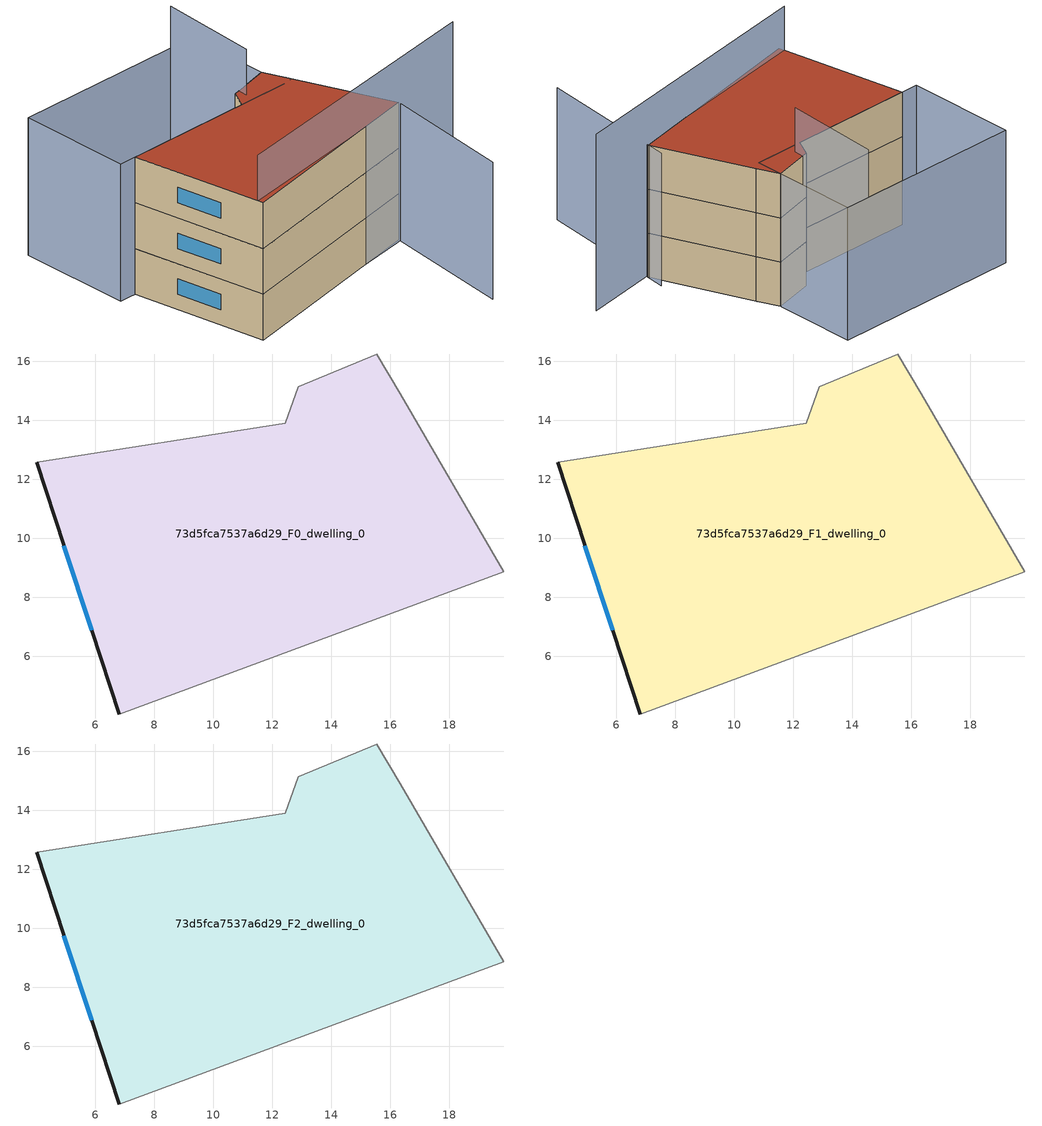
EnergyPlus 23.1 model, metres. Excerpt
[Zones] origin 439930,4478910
73d5fca7537a6d29_F0_dwelling_0
 floor ground (EU_floor_Construction): 16.34,14.89 19.85,8.87 6.82,4.05 4.02,12.58 12.45,13.89 12.88,15.13 15.54,16.24 z0
 wall outside (EU_wall_Construction): 4.02,12.58 6.82,4.05 z0:3
 wall adiabatic (EU_wall_Construction): 6.82,4.05 19.85,8.87 16.34,14.89 15.54,16.24 12.88,15.13 12.45,13.89 4.02,12.58 z0:3
 window (EU_Window_Construction): 4.95,9.76 5.89,6.88 z0.99:2.01
73d5fca7537a6d29_F1_dwelling_0
 floor to 73d5fca7537a6d29_F0_dwelling_0 (EU_floor_Construction): 16.34,14.89 19.85,8.87 6.82,4.05 4.02,12.58 12.45,13.89 12.88,15.13 15.54,16.24 z3
 wall outside (EU_wall_Construction): 4.02,12.58 6.82,4.05 z3:6
 wall adiabatic (EU_wall_Construction): 6.82,4.05 19.85,8.87 16.34,14.89 15.54,16.24 12.88,15.13 12.45,13.89 4.02,12.58 z3:6
 window (EU_Window_Construction): 4.95,9.76 5.89,6.88 z3.99:5.01
73d5fca7537a6d29_F2_dwelling_0
 floor to 73d5fca7537a6d29_F1_dwelling_0 (EU_floor_Construction): 16.34,14.89 19.85,8.87 6.82,4.05 4.02,12.58 12.45,13.89 12.88,15.13 15.54,16.24 z6
 wall outside (EU_wall_Construction): 4.02,12.58 6.82,4.05 z6:9
 wall adiabatic (EU_wall_Construction): 6.82,4.05 19.85,8.87 16.34,14.89 15.54,16.24 12.88,15.13 12.45,13.89 4.02,12.58 z6:9
 window (EU_Window_Construction): 4.95,9.76 5.89,6.88 z6.99:8.01
 roof outside (EU_roof_Construction): 19.85,8.87 16.34,14.89 15.54,16.24 12.88,15.13 12.45,13.89 4.02,12.58 6.82,4.05 z9
shading: 20.18,0.16 19.81,10.1 / 16.85,8.61 16.33,14.96 / 15.83,14.42 2.86,12.4 / 2.86,12.4 1.71,19.82 / 1.71,19.82 14.68,21.83 / 14.68,21.83 15.83,14.42 z0:9; 13.31,14.64 12.75,21.21 / 6.7,4.41 24.69,10.29 z0:12
[Building]
EU S2 Campaign: North Axis=0; Terrain=City; Solar Distribution=FullExterior
[Site:Location]
Madrid: Latitude=40.5; Longitude=-3.5; Time Zone=1; Elevation=609
[SizingPeriod:WeatherFileDays]
AnnualSizingPeriod: Begin Month=1; Begin Day of Month=1; End Month=12; End Day of Month=31; Day of Week for Start Day=Monday; Use Weather File Daylight Saving Period=No; Use Weather File Rain and Snow Indicators=No
[MATERIAL]
EU_InternalMass_Material: Roughness=MediumRough; Thickness=0.1; Conductivity=1; Density=1800; Specific Heat=900; Thermal Absorptance=0.9; Solar Absorptance=0.7; Visible Absorptance=0.7
[MATERIAL:NOMASS] Roughness=MediumRough; Thermal Absorptance=0.9; Solar Absorptance=0.7; Visible Absorptance=0.7
Name | Thermal Resistance
EU_wall_NoMass | 0.609216
EU_roof_NoMass | 0.513268
EU_floor_NoMass | 0.568163
[WINDOWMATERIAL:SIMPLEGLAZINGSYSTEM]
EU_Window_SimpleGlazing: UFactor=5.50606; Solar Heat Gain Coefficient=0.85; Visible Transmittance=0.85
[CONSTRUCTION]
EU_wall_Construction: EU_wall_NoMass
EU_roof_Construction: EU_roof_NoMass
EU_floor_Construction: EU_floor_NoMass
EU_Window_Construction: EU_Window_SimpleGlazing
EU_InternalMass_Construction: EU_InternalMass_Material
[ZONE] Type=1; Multiplier=1; Ceiling Height=autocalculate; Volume=318.922; Floor Area=autocalculate; Part of Total Floor Area=Yes
73d5fca7537a6d29_F0_dwelling_0; 73d5fca7537a6d29_F1_dwelling_0; 73d5fca7537a6d29_F2_dwelling_0
[INTERNALMASS] Construction=EU_InternalMass_Construction; Surface Area=106.307
Name | Zone or ZoneList
73d5fca7537a6d29_F0_dwelling_0_EU_InternalMass | 73d5fca7537a6d29_F0_dwelling_0
73d5fca7537a6d29_F1_dwelling_0_EU_InternalMass | 73d5fca7537a6d29_F1_dwelling_0
73d5fca7537a6d29_F2_dwelling_0_EU_InternalMass | 73d5fca7537a6d29_F2_dwelling_0
[OTHEREQUIPMENT] Fuel Type=Electricity; Design Level Calculation Method=Watts/Area; Power per Zone Floor Area=1; Fraction Latent=0; Fraction Radiant=0; Fraction Lost=0; Carbon Dioxide Generation Rate=0; EndUse Subcategory=EU_Step8_InternalGains
Name | Zone or ZoneList or Space or SpaceList | Schedule
EU_Step8_InternalGain_73d5fca7537a6d29_F0_dwelling_0_f000 | 73d5fca7537a6d29_F0_dwelling_0 | EU_Step8_GainSchedule_73d5fca7537a6d29_F0_dwelling_0_f000
EU_Step8_InternalGain_73d5fca7537a6d29_F1_dwelling_0_f000 | 73d5fca7537a6d29_F1_dwelling_0 | EU_Step8_GainSchedule_73d5fca7537a6d29_F1_dwelling_0_f000
EU_Step8_InternalGain_73d5fca7537a6d29_F2_dwelling_0_f000 | 73d5fca7537a6d29_F2_dwelling_0 | EU_Step8_GainSchedule_73d5fca7537a6d29_F2_dwelling_0_f000
[ZONEVENTILATION:DESIGNFLOWRATE] Schedule=EU_AlwaysOn; Design Flow Rate Calculation Method=AirChanges/Hour; Air Changes per Hour=0.752966; Ventilation Type=Natural; Fan Pressure Rise=0; Fan Total Efficiency=1; Constant Term Coefficient=1; Temperature Term Coefficient=0; Velocity Term Coefficient=0; Velocity Squared Term Coefficient=0; Minimum Indoor Temperature=-100; Maximum Indoor Temperature=100; Delta Temperature=-100; Minimum Outdoor Temperature=-100; Maximum Outdoor Temperature=100; Maximum Wind Speed=40
Name | Zone or ZoneList or Space or SpaceList
EU_ConstantAir_73d5fca7537a6d29_F0_dwelling_0 | 73d5fca7537a6d29_F0_dwelling_0
EU_ConstantAir_73d5fca7537a6d29_F1_dwelling_0 | 73d5fca7537a6d29_F1_dwelling_0
EU_ConstantAir_73d5fca7537a6d29_F2_dwelling_0 | 73d5fca7537a6d29_F2_dwelling_0
[HVACTEMPLATE:THERMOSTAT] Constant Heating Setpoint=20; Constant Cooling Setpoint=50
EU_HeatOnly_73d5fca7537a6d29_F0_dwelling_0; EU_HeatOnly_73d5fca7537a6d29_F1_dwelling_0; EU_HeatOnly_73d5fca7537a6d29_F2_dwelling_0
[HVACTEMPLATE:ZONE:IDEALLOADSAIRSYSTEM] System Availability Schedule=EU_AlwaysOn; Maximum Heating Supply Air Temperature=50; Minimum Cooling Supply Air Temperature=13; Maximum Heating Supply Air Humidity Ratio=0.0156; Minimum Cooling Supply Air Humidity Ratio=0.0077; Heating Limit=NoLimit; Cooling Limit=NoLimit; Heating Availability Schedule=EU_AlwaysOn; Cooling Availability Schedule=EU_CoolingOff; Dehumidification Control Type=ConstantSensibleHeatRatio; Cooling Sensible Heat Ratio=0.7; Dehumidification Setpoint=60; Humidification Control Type=None; Humidification Setpoint=30; Outdoor Air Method=None; Outdoor Air Flow Rate per Person=0.00944; Outdoor Air Flow Rate per Zone Floor Area=0; Outdoor Air Flow Rate per Zone=0; Demand Controlled Ventilation Type=None; Outdoor Air Economizer Type=NoEconomizer; Heat Recovery Type=None; Sensible Heat Recovery Effectiveness=0.7; Latent Heat Recovery Effectiveness=0.65
Name | Template Thermostat
73d5fca7537a6d29_F0_dwelling_0 | EU_HeatOnly_73d5fca7537a6d29_F0_dwelling_0
73d5fca7537a6d29_F1_dwelling_0 | EU_HeatOnly_73d5fca7537a6d29_F1_dwelling_0
73d5fca7537a6d29_F2_dwelling_0 | EU_HeatOnly_73d5fca7537a6d29_F2_dwelling_0
[SIZING:ZONE] Zone Cooling Design Supply Air Temperature Input Method=SupplyAirTemperature; Zone Cooling Design Supply Air Temperature=13; Zone Heating Design Supply Air Temperature Input Method=SupplyAirTemperature; Zone Heating Design Supply Air Temperature=50; Zone Cooling Design Supply Air Humidity Ratio=0.008; Zone Heating Design Supply Air Humidity Ratio=0.008; Cooling Design Air Flow Method=DesignDay; Cooling Design Air Flow Rate=0; Cooling Minimum Air Flow per Zone Floor Area=0.000762; Cooling Minimum Air Flow=0; Cooling Minimum Air Flow Fraction=0.2; Heating Design Air Flow Method=DesignDay; Heating Design Air Flow Rate=0; Heating Maximum Air Flow per Zone Floor Area=0.002032; Heating Maximum Air Flow=0.141576; Heating Maximum Air Flow Fraction=0.3; Account for Dedicated Outdoor Air System=No; Dedicated Outdoor Air System Control Strategy=NeutralSupplyAir; Dedicated Outdoor Air Low Setpoint Temperature for Design=autosize; Dedicated Outdoor Air High Setpoint Temperature for Design=autosize; Zone Load Sizing Method=Sensible Load Only No Latent Load; Zone Latent Cooling Design Supply Air Humidity Ratio Input Method=HumidityRatioDifference; Zone Cooling Design Supply Air Humidity Ratio Difference=0.005; Zone Latent Heating Design Supply Air Humidity Ratio Input Method=HumidityRatioDifference; Zone Humidification Design Supply Air Humidity Ratio Difference=0.005
73d5fca7537a6d29_F0_dwelling_0; 73d5fca7537a6d29_F1_dwelling_0; 73d5fca7537a6d29_F2_dwelling_0
[SCHEDULE:CONSTANT]
Name | Hourly Value
EU_AlwaysOn | 1
EU_CoolingOff | 0
[SCHEDULE:FILE] Column Number=1; Rows to Skip at Top=0; Number of Hours of Data=8760; Column Separator=Comma; Interpolate to Timestep=No; Minutes per Item=60; Adjust Schedule for Daylight Savings=Yes
Name | File
EU_Step8_GainSchedule_73d5fca7537a6d29_F0_dwelling_0_f000 | ../../schedules/73d5fca7537a6d29/73d5fca7537a6d29_F0_dwelling_0_f000_gain.csv
EU_Step8_GainSchedule_73d5fca7537a6d29_F1_dwelling_0_f000 | ../../schedules/73d5fca7537a6d29/73d5fca7537a6d29_F1_dwelling_0_f000_gain.csv
EU_Step8_GainSchedule_73d5fca7537a6d29_F2_dwelling_0_f000 | ../../schedules/73d5fca7537a6d29/73d5fca7537a6d29_F2_dwelling_0_f000_gain.csv
